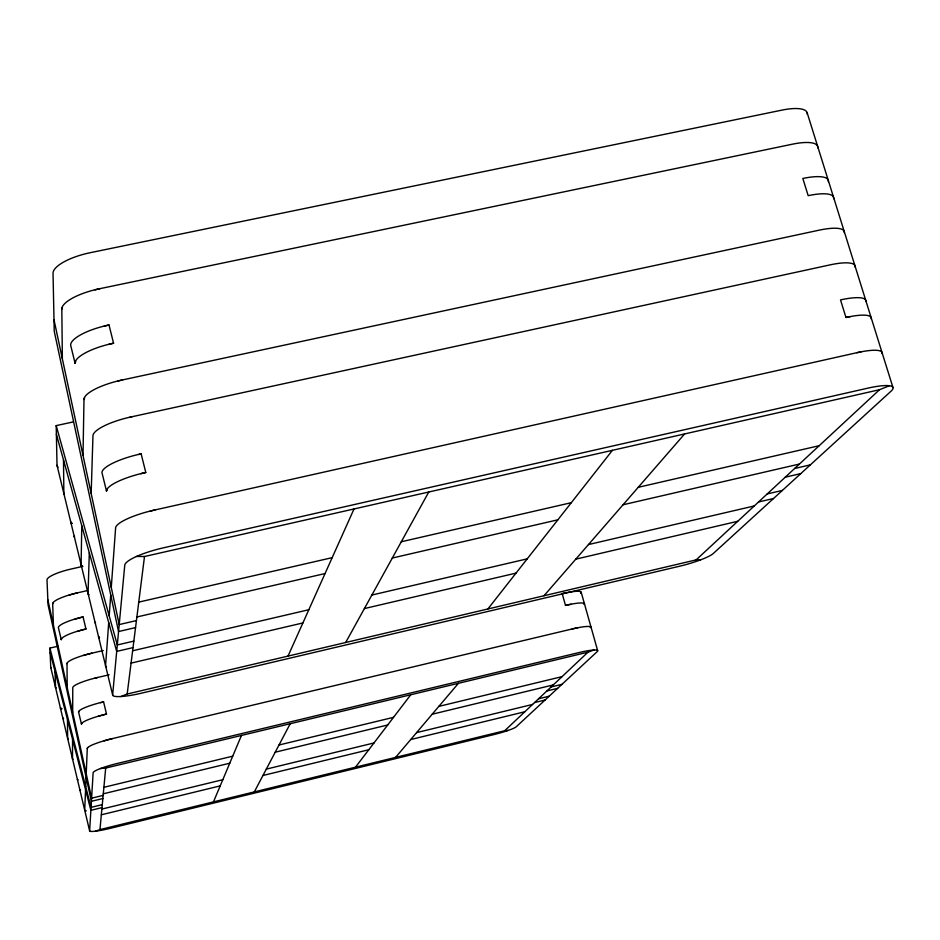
<?xml version="1.0" encoding="UTF-8"?>
<svg xmlns="http://www.w3.org/2000/svg" width="940" height="940" viewBox="0 0 940 940"><rect width="100%" height="100%" fill="white"/><g stroke="black" fill="none" stroke-linecap="round" stroke-linejoin="round"><path stroke-width="1.41" d="M72.686 759.168A21.479 3.067 -13.8 0 1 72.498 758.803L72.568 739.369M72.674 712.391L72.768 687.786A24.793 4.218 -13.7 0 1 97.678 677.47L109.087 674.803M82.109 566.209A30.421 6.568 -13.6 0 1 81.099 564.705L81.78 525.742M83.014 455.395L83.989 399.512A41.56 11.585 -13.6 0 1 84.623 397.949M89.041 594.809A30.491 6.239 -13.7 0 1 88.055 593.399L89.312 552.849M91.168 493.477L92.954 435.972A38.176 10.093 -13.6 0 1 131.894 416.749L829.668 264.963A37.718 9.153 -17.9 0 1 854.989 267.054M85.563 789.753L84.718 810.198A21.573 2.644 -14 0 0 84.894 810.503M85.693 786.627L86.092 777.168M86.221 773.832L87.279 748.452A27.225 3.96 -13.9 0 1 87.702 747.864M89.629 830.866L93.119 772.88A24.969 3.396 -13.9 0 1 118.37 763.209L578.735 652.63A24.499 3.255 -15.4 0 1 597.123 651.702L516.354 726.667A20.304 2.291 -15 0 1 493.159 734.775L110.192 828.352A21.608 2.468 -14 0 1 89.629 830.866L50.748 667.353L49.926 648.095L57.986 646.227M108.711 622.644L105.574 665.72A30.668 5.381 -13.8 0 0 106.514 666.918M109.204 615.876L110.72 594.973M111.273 587.453L115.597 528.104A38.458 8.742 -13.8 0 1 155.124 509.915L856.892 352.7A41.525 8.648 -17.4 0 1 861.158 351.901M95.645 831.172L99.957 829.609L105.691 768.062L587.982 652.172L593.904 650.01M112.636 694.883L124.75 565.34A38.575 8.19 -13.9 0 1 164.512 547.573L867.89 388.149A38.094 7.414 -17.2 0 1 891.002 391.228L713.472 553.331A28.858 4.524 -16 0 1 678.997 566.362L141.529 693.168A30.738 5.041 -13.9 0 1 112.636 694.883L57.023 465.3L56.2 425.62L73.12 421.954M120.99 696.528L127.182 694.014L144.502 556.515L879.546 389.701L889.346 385.741M213.462 801.879L241.451 735.444M288.028 656.096L354.016 508.963M254.317 791.903L290.213 723.718M345.673 642.502L428.769 492.008M355.485 767.193L410.757 694.754M487.872 608.979L612.422 450.319M395.576 757.393L458.438 683.298M543.99 595.749L684.625 433.939M99.957 829.609L504.71 730.732L587.982 652.172M127.182 694.014L696.152 559.876L879.546 389.701M102.284 804.64L91.051 807.366L49.926 648.095M538.608 698.761L549.195 696.188M102.013 807.601L90.875 810.315L50.102 652.266M534.578 702.556L545.082 700.006M101.873 809.07L222.815 779.695M266.314 769.12L373.967 742.964M416.608 732.613L532.592 704.424M101.344 814.804L220.195 785.887M262.965 775.488L368.809 749.732M410.733 739.533L524.814 711.768M103.905 787.297L232.709 756.183M279.016 744.997L393.531 717.337M438.839 706.386L562.061 676.636M103.294 793.807L229.76 763.209M275.22 752.2L387.691 724.987M432.2 714.224L553.261 684.931M103.153 795.393L91.603 798.189L47.846 599.837M551.11 686.952L561.967 684.332M102.86 798.53L91.415 801.303L48.069 604.855L47 580.039A24.581 5.24 -13.4 0 1 71.487 568.947L82.931 566.35M546.869 690.959L557.631 688.35M104.093 740.873A27.225 3.96 -13.9 0 1 112.436 738.593L572.107 628.977A26.755 3.807 -15.4 0 1 577.748 627.814M131.071 663.111L302.892 622.95M364.414 608.568L516.025 573.118M575.809 559.147L737.736 521.289M133.844 641.115L117.3 644.957L56.2 425.62M767.216 493.935L782.374 490.422M83.531 655.474A27.037 4.853 -13.6 0 1 91.815 653.194L103.247 650.527M133.034 647.601L116.701 651.408L56.377 434.327M758.533 501.995L773.502 498.505M132.634 650.786L308.825 609.731M371.876 595.043L527.222 558.854M588.464 544.577L754.268 505.955M136.888 616.981L325.052 573.553M392.321 558.031L557.866 519.808M623.067 504.768L799.411 464.055M136.429 620.576L119.215 624.559L54.003 319.812M794.629 468.496L810.351 464.865M135.548 627.603L118.558 631.539L54.238 331.268L53.04 273.575A37.671 12.42 -13.3 0 1 90.957 252.555L781.645 110.18A37.248 11.28 -18.7 0 1 807.26 114.234M785.252 477.191L800.786 473.607M69.031 595.185A26.907 5.476 -13.5 0 1 77.268 592.893L87.256 590.614M138.756 602.117L332.173 557.655M401.286 541.769L571.309 502.689M638.236 487.308L819.187 445.713M117.782 381.111A41.56 11.585 -13.6 0 1 122.694 379.878L818.893 230.218A37.612 9.635 -18 0 1 844.273 232.756M95.069 289.873A41.254 12.996 -13.4 0 1 99.957 288.651L792.209 144.231A37.353 10.81 -18.5 0 1 817.765 147.862M100.439 768.556L105.691 768.062M504.71 730.732L508.188 730.415M136.465 556.468L144.502 556.515M696.152 559.876L700.488 559.899M807.143 112.706L893 387.609M871.168 318.872A37.87 8.413 -17.6 0 0 845.953 317.45L840.513 299.907A37.823 8.66 -17.7 0 1 865.764 301.54M581.178 592.212L597.664 650.68M564.905 593.14A30.679 4.794 -15.5 0 0 562.191 593.657L565.492 605.407A24.405 3.701 -15.5 0 1 584.41 604.385M109.005 324.981L113.564 343.218A37.941 11.139 -13.5 0 0 75.082 363.263L70.653 345.215A37.894 11.397 -13.5 0 1 109.005 324.981A41.372 12.431 -13.5 0 0 104.117 326.204M141.141 453.844L145.782 472.479A38.34 9.283 -13.7 0 0 106.502 491.091L101.967 472.656A38.282 9.553 -13.7 0 1 141.141 453.844A47.952 11.926 -13.8 0 0 138.756 454.502M83.073 616.945L85.975 629.001A24.698 4.676 -13.6 0 0 61.265 639.67L58.398 627.697A24.675 4.782 -13.5 0 1 83.073 616.945A26.966 5.229 -13.6 0 0 74.812 619.237M100.51 702.685A31.161 4.982 -13.8 0 1 103.565 701.851L106.514 714.071A24.875 3.866 -13.8 0 0 81.463 724.106L78.561 711.98A31.161 4.982 -13.8 0 1 79.254 711.298M53.063 603.069A26.907 5.476 -13.5 0 0 52.687 603.821L53.416 625.077M54.99 671.242L55.554 687.563A21.361 3.666 -13.6 0 0 55.754 687.998M62.404 307.568A41.254 12.996 -13.4 0 0 61.817 309.295L62.369 358.927M63.497 459.907L63.861 493.535A30.244 7.402 -13.4 0 0 64.143 494.464M67.398 662.994A27.037 4.853 -13.6 0 0 66.999 663.675L67.21 687.598M67.48 719.629L67.633 738.37A21.914 3.313 -13.8 0 0 67.88 738.734M50.96 667.811A21.326 3.83 -13.6 0 1 50.748 667.353M55.953 687.939A23.418 4.019 -13.6 0 1 55.554 687.563M80.535 790.164A21.538 2.82 -13.9 0 1 79.818 789.588A27.236 3.572 -13.9 0 0 80.441 789.788M86.292 810.844A21.573 2.644 -14 0 1 85.423 810.727M66.999 663.675A24.745 4.441 -13.6 0 1 91.815 653.194M94.635 678.316A31.102 5.276 -13.7 0 1 97.678 677.47M61.265 639.67A26.99 5.099 -13.6 0 1 61.641 638.953M77.715 631.292A26.99 5.099 -13.6 0 1 85.975 629.001M590.12 627.039A26.755 3.807 -15.4 0 1 590.614 627.356M52.687 603.821A24.628 5.017 -13.5 0 1 77.268 592.893M78.561 711.98A24.851 3.983 -13.8 0 1 103.565 701.851M78.09 779.906A21.514 2.902 -13.9 0 1 77.374 779.307M562.191 593.657A24.381 3.819 -15.5 0 1 580.673 593.387A30.679 4.794 -15.5 0 0 580.591 592.905M72.885 759.109A23.559 3.372 -13.8 0 1 72.498 758.803M68.373 739.052A21.444 3.243 -13.8 0 1 67.633 738.37M87.279 748.452A24.922 3.631 -13.9 0 1 112.436 738.593M81.463 724.106A27.166 4.218 -13.8 0 1 81.862 723.495M98.183 716.362A27.166 4.218 -13.8 0 1 106.514 714.071M565.492 605.407A26.708 4.054 -15.5 0 1 571.132 604.267M583.529 603.644A26.708 4.054 -15.5 0 1 584.022 603.997M62.017 708.807A21.397 3.49 -13.7 0 1 60.571 708.255L60.372 707.832A23.453 3.83 -13.7 0 0 61.476 708.466M572.107 628.977A24.452 3.478 -15.4 0 1 590.99 627.72M58.092 467.098A30.174 7.72 -13.4 0 1 57.023 465.3M828.328 181.667A37.447 10.34 -18.3 0 0 802.842 178.471L808.177 195.673A37.506 10.105 -18.2 0 1 833.627 198.657M64.425 494.37A33.17 8.119 -13.5 0 1 63.861 493.535M99.499 637.978A30.597 5.722 -13.8 0 1 98.535 636.686A38.716 7.273 -13.8 0 0 99.393 637.202M83.989 399.512A38.058 10.622 -13.6 0 1 122.694 379.878M129.508 417.395A47.811 12.596 -13.7 0 1 131.894 416.749M75.082 363.263A41.431 12.149 -13.5 0 1 75.705 361.642M108.652 344.451A41.431 12.149 -13.5 0 1 113.564 343.218M61.817 309.295A37.776 11.915 -13.4 0 1 99.957 288.651M95.269 622.95A30.562 5.898 -13.7 0 1 95.034 622.221A33.511 6.474 -13.8 0 0 95.551 622.868M88.583 594.08A33.429 6.85 -13.7 0 1 88.055 593.399M82.238 566.162A31.079 6.721 -13.6 0 1 81.099 564.705M106.502 491.091A41.865 10.128 -13.8 0 1 107.184 489.681M140.835 473.737A41.865 10.128 -13.8 0 1 145.782 472.479M150.153 511.172A41.995 9.529 -13.8 0 1 155.124 509.915M845.953 317.45A41.407 9.2 -17.6 0 1 850.218 316.674M71.769 523.533A30.315 7.074 -13.5 0 1 71.005 522.781L70.735 521.9A33.241 7.767 -13.5 0 0 72.263 523.369M856.892 352.7A37.988 7.92 -17.4 0 1 882.037 353.663M62.992 718.395L62.792 717.995A21.879 3.49 -13.7 0 0 63.626 718.689A21.409 3.408 -13.7 0 1 62.992 718.395M74.448 536.999L74.178 536.141A31.008 7.062 -13.5 0 0 74.519 536.975"/></g></svg>
